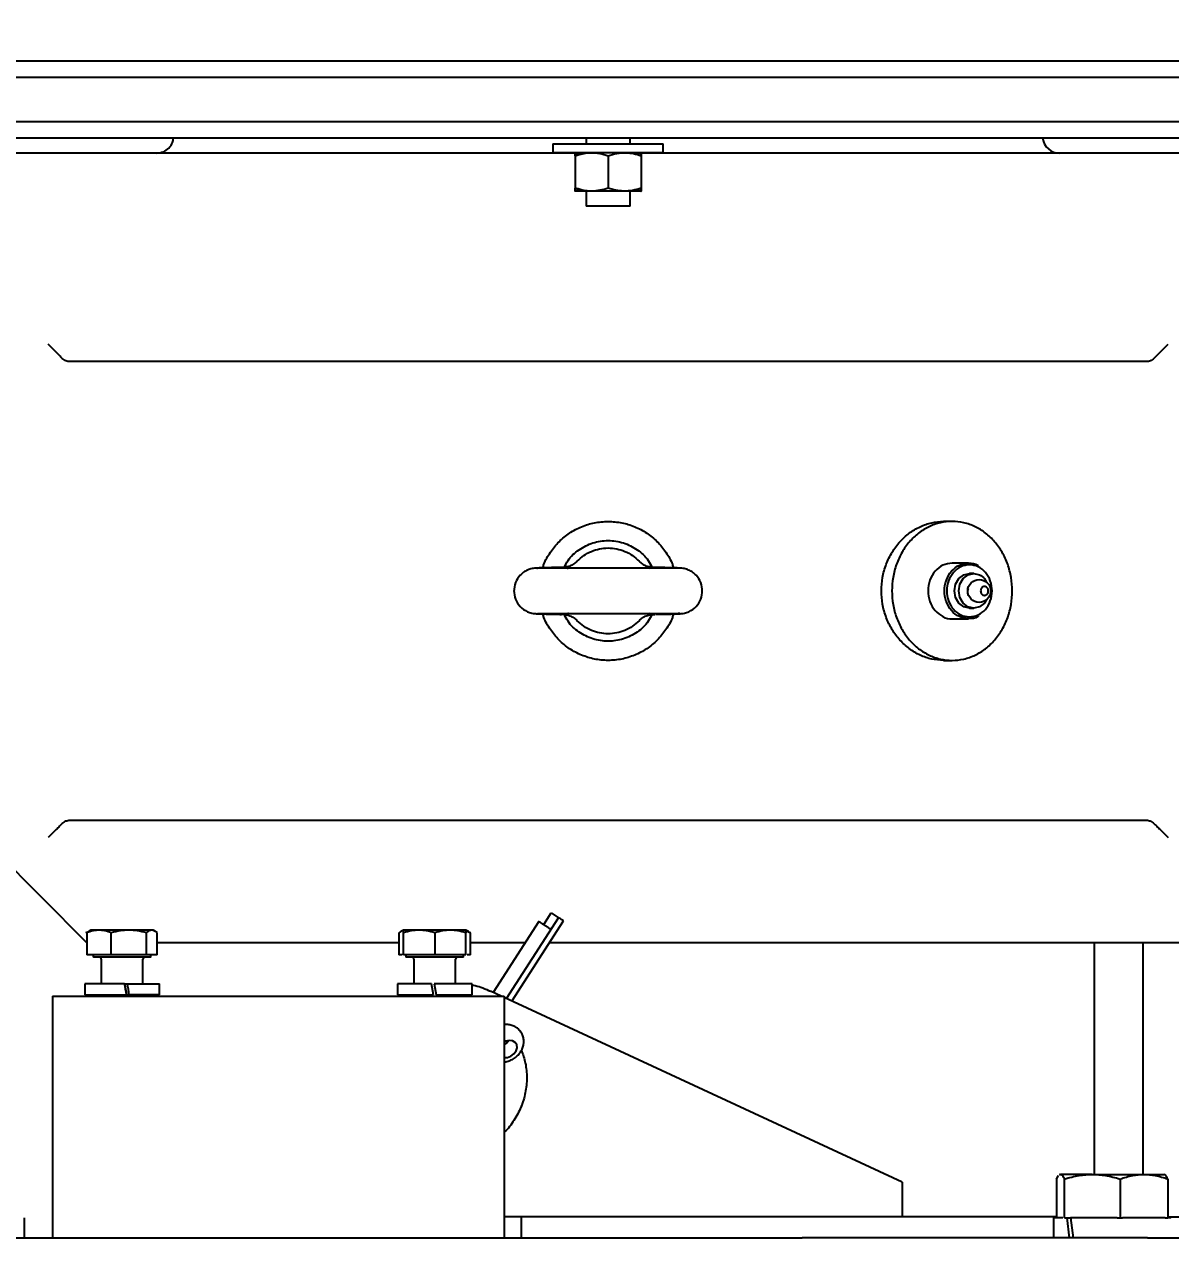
# Model space of a CAD drawing. Header units: millimetres. Extents: x 1293 to 41893, y 1011 to 26911.
# Drawn here: x 11361.6 to 11581.6, y 15104.4 to 15337.2 of the extents above; entities that cross this region are included whole.
import ezdxf

# ---------------------------------------------------------------- set-up
doc = ezdxf.new("R2010")
doc.units = ezdxf.units.MM
doc.header["$LTSCALE"] = 50
doc.layers.add('CAPA_1', color=7, linetype='Continuous')
doc.layers.add('MAQUINAS', color=11, linetype='Continuous')
doc.styles.add('SLDTEXTSTYLE0', font='TXT', dxfattribs={"width": 0.75})
doc.dimstyles.new('SLDDIMSTYLE0', dxfattribs={"dimtxt": 100, "dimasz": 100, "dimexe": 0, "dimexo": 0.0625, "dimgap": 25, "dimtad": 2, "dimdec": 0, "dimlfac": 1.5, "dimrnd": 1e-09, "dimzin": 12, "dimdsep": 46, "dimtxsty": 'SLDTEXTSTYLE0', "dimsah": 1, "dimcen": 0.09, "dimadec": 0, "dimazin": 3, "dimtfac": 1, "dimtdec": 0, "dimtofl": 0, "dimtmove": 0, "dimatfit": 3, "dimfxl": 1, "dimfrac": 2, "dimtolj": 1, "dimtzin": 12, "dimarcsym": 0})

# ---------------------------------------------------------------- blocks, each defined once
blk = doc.blocks.new('_D_18')
at = {"layer": 'CAPA_1', "transparency": 16777216}
for p, q in [((6530.12, 15837.67), (6530.12, 16976.53)), ((16745.16, 15322.37), (16745.16, 16976.53)), ((6530.12, 16926.53), (16745.16, 16926.53))]:
    blk.add_line(p, q, dxfattribs=at)
for points in [[(6530.12, 16926.53), (6630.12, 16911.14), (6630.12, 16941.91)], [(16745.16, 16926.53), (16645.16, 16941.91), (16645.16, 16911.14)]]:
    blk.add_solid(points, dxfattribs=at)
at = {"layer": 'CAPA_1', "transparency": 16777216, "insert": (11452.92, 17055.44), "char_height": 100, "attachment_point": 1, "style": 'SLDTEXTSTYLE0'}
blk.add_mtext('15323', dxfattribs=at)

msp = doc.modelspace()

# ---------------------------------------------------------------- linework, layer by layer
at = {"color": 7, "linetype": 'Continuous', "lineweight": 25}
for p, q in [((13710.8471537, 15330.1569693), (11156.8304871, 15330.1569693)), ((13707.6721537, 15326.9819693), (11160.0054871, 15326.9819693)), ((11640.3388204, 15318.5153026), (11307.0054871, 15318.5153026)), ((11626.3721537, 15315.3403026), (11320.9721537, 15315.3403026)), ((11463.0888204, 15314.2819693), (11463.0888204, 15312.588636)), ((11463.0888204, 15314.2819693), (11484.2554871, 15314.2819693)), ((11469.4388204, 15315.3403026), (11469.4388204, 15314.2819693)), ((11477.9054871, 15314.2819693), (11477.9054871, 15315.3403026)), ((11484.2554871, 15312.588636), (11484.2554871, 15314.2819693)), ((11463.0888204, 15312.588636), (11484.2554871, 15312.588636)), ((11467.3694751, 15312.588636), (11467.3221537, 15312.561315)), ((11467.3221537, 15311.9940938), (11467.3221537, 15305.7748448)), ((11473.6727126, 15311.9940938), (11473.6727126, 15305.7748448)), ((11480.0221537, 15312.561315), (11479.9748324, 15312.588636)), ((11480.0221537, 15311.99428), (11480.0221537, 15305.7746586)), ((11467.3221537, 15305.2076236), (11467.3694751, 15305.1803026)), ((11479.9613169, 15305.1803026), (11467.3829905, 15305.1803026)), ((11469.4388204, 15305.1803026), (11469.4388204, 15302.3153026)), ((11477.9054871, 15302.3153026), (11477.9054871, 15305.1803026)), ((11479.9748324, 15305.1803026), (11480.0221537, 15305.2076236)), ((11477.9054871, 15302.3153026), (11469.4388204, 15302.3153026))]:
    msp.add_line(p, q, dxfattribs=at)
for points, knots in [([(11467.3221537, 15311.9940938), (11468.0887504, 15312.2115463), (11469.377702, 15312.5771699), (11471.2624581, 15312.5754363), (11472.6112358, 15312.3283499), (11473.407403, 15312.077639), (11473.6727126, 15311.9940938)], [0, 0, 0, 0, 0.3661794341, 0.6156922034, 0.8719357593, 1, 1, 1, 1]), ([(11467.3221537, 15311.99428), (11467.3221537, 15312.1580726), (11467.3221537, 15312.4892097), (11467.3221537, 15312.6102931), (11467.3221537, 15312.4324166), (11467.3221537, 15312.1410911), (11467.3221537, 15311.9940938)], [0, 0, 0, 0, 0.2646061211, 0.5349506065, 0.7653448938, 1, 1, 1, 1]), ([(11469.4388204, 15312.4632353), (11469.223274, 15312.4435004), (11468.5047821, 15312.3777172), (11467.809119, 15312.1521661), (11467.3221537, 15311.99428)], [0, 0, 0, 0, 0.29999840067, 1, 1, 1, 1]), ([(11473.6727126, 15311.9940938), (11474.2238237, 15312.1579183), (11475.3379963, 15312.4891197), (11476.9887431, 15312.6103022), (11478.5666969, 15312.432517), (11479.534047, 15312.1412486), (11480.0221537, 15311.99428)], [0, 0, 0, 0, 0.2646176718, 0.5349733347, 0.7653562273, 1, 1, 1, 1]), ([(11480.0221537, 15311.9940938), (11479.7570432, 15312.0794445), (11479.0345995, 15312.312031), (11478.2898722, 15312.4211967), (11477.8184327, 15312.4903026)], [0, 0, 0, 0, 0.3669635385, 1, 1, 1, 1]), ([(11480.0221537, 15311.99428), (11480.0221537, 15312.1580726), (11480.0221537, 15312.4892097), (11480.0221537, 15312.6102931), (11480.0221537, 15312.4324166), (11480.0221537, 15312.1410911), (11480.0221537, 15311.9940938)], [0, 0, 0, 0, 0.2646061211, 0.5349506065, 0.7653448938, 1, 1, 1, 1]), ([(11473.6727126, 15305.7748448), (11473.4073987, 15305.6912974), (11472.6245116, 15305.4447658), (11471.2765045, 15305.1949882), (11469.3911208, 15305.1880056), (11468.0887485, 15305.5574089), (11467.3221537, 15305.7748448)], [0, 0, 0, 0, 0.1280647744, 0.377893031, 0.6338190398, 1, 1, 1, 1]), ([(11467.3221537, 15305.7748448), (11467.3221537, 15305.6110203), (11467.3221537, 15305.2798189), (11467.3221537, 15305.1586363), (11467.3221537, 15305.3364215), (11467.3221537, 15305.62769), (11467.3221537, 15305.7746586)], [0, 0, 0, 0, 0.2646176718, 0.5349733347, 0.7653562273, 1, 1, 1, 1]), ([(11467.3221537, 15305.7746586), (11467.8715271, 15305.5913657), (11468.5674579, 15305.3591754), (11469.2872401, 15305.3176441), (11469.4388204, 15305.3088979)], [0, 0, 0, 0, 0.7894080942, 1, 1, 1, 1]), ([(11480.0221537, 15305.7746586), (11479.471061, 15305.610866), (11478.3569242, 15305.2797289), (11476.7061959, 15305.1586454), (11475.1282254, 15305.3365219), (11474.1608379, 15305.6278475), (11473.6727126, 15305.7748448)], [0, 0, 0, 0, 0.2646061211, 0.5349506065, 0.7653448938, 1, 1, 1, 1]), ([(11477.9054871, 15305.2975687), (11478.3476983, 15305.3614529), (11479.0632647, 15305.4648276), (11479.7571001, 15305.6891507), (11480.0221537, 15305.7748448)], [0, 0, 0, 0, 0.6179876588, 1, 1, 1, 1]), ([(11480.0221537, 15305.7748448), (11480.0221537, 15305.6110203), (11480.0221537, 15305.2798189), (11480.0221537, 15305.1586363), (11480.0221537, 15305.3364215), (11480.0221537, 15305.62769), (11480.0221537, 15305.7746586)], [0, 0, 0, 0, 0.2646176718, 0.5349733347, 0.7653562273, 1, 1, 1, 1])]:
    msp.add_open_spline(points, degree=3, knots=knots, dxfattribs=at)
at = {"layer": 'MAQUINAS', "linetype": 'Continuous', "lineweight": 25}
for p, q in [((11372.842264, 15312.4903026), (11357.0054871, 15312.4903026)), ((11590.3388204, 15312.4903026), (11574.5020435, 15312.4903026)), ((11539.6721537, 15241.823636), (11538.0054871, 15241.823636)), ((11459.9793393, 15232.8536707), (11460.1367634, 15232.8369839)), ((11464.7257667, 15232.9874745), (11464.7091142, 15232.9849688)), ((11481.5797848, 15232.8319012), (11482.6455047, 15232.9807378)), ((11482.6183823, 15232.9875662), (11482.6350421, 15232.98501)), ((11482.885262, 15232.9889804), (11482.8716596, 15232.9892665)), ((11542.8444447, 15233.823632), (11539.677778, 15233.823632)), ((11543.8356689, 15231.8236335), (11543.0090022, 15231.8236335)), ((11542.6797977, 15228.448398), (11542.6977535, 15228.6384149)), ((11542.7373503, 15228.8682929), (11542.6974941, 15228.6383887)), ((11464.4533017, 15223.9917273), (11464.707094, 15223.986652)), ((11464.7072278, 15223.9958985), (11464.7257747, 15223.9930712)), ((11482.6598377, 15223.9993747), (11481.5714001, 15224.1488956)), ((11482.6394297, 15223.9962744), (11482.618618, 15223.9931608)), ((11487.4057197, 15224.1272883), (11487.1223417, 15224.1543742)), ((11543.0054871, 15225.1569693), (11543.8321537, 15225.1569693)), ((11539.6721537, 15223.1569693), (11542.8388204, 15223.1569693)), ((11538.0054871, 15215.1569693), (11539.6721537, 15215.1569693)), ((11350.2511668, 15184.3758731), (11373.5845001, 15161.0425398)), ((11460.3607836, 15165.0557926), (11451.6047091, 15151.4433118)), ((11454.1801715, 15150.2484232), (11464.1687827, 15165.7770461)), ((11455.2065872, 15149.7722165), (11465.1114703, 15165.1706729)), ((11461.3034712, 15164.4494194), (11462.7460969, 15166.6921727)), ((11462.7460969, 15166.6921727), (11464.1687827, 15165.7770461)), ((11373.8302057, 15163.0167852), (11373.4720044, 15162.8667081)), ((11373.4720044, 15162.8667081), (11373.6302691, 15162.943973)), ((11373.6301102, 15162.8667081), (11374.1032758, 15163.2215952)), ((11373.6301102, 15162.8667081), (11373.6301102, 15158.6292731)), ((11374.3934934, 15163.4026064), (11374.09745, 15163.2316857)), ((11375.7381005, 15163.4026064), (11375.3344209, 15163.4026064)), ((11378.3127575, 15158.6292731), (11378.3127575, 15162.8667081)), ((11385.0761407, 15158.6292731), (11385.0761407, 15162.8667081)), ((11385.8831753, 15163.4026064), (11385.7166544, 15163.4026064)), ((11386.6895368, 15163.2316857), (11386.3934934, 15163.4026064)), ((11387.1567177, 15162.943973), (11386.6278976, 15163.2021432)), ((11387.1568766, 15158.6292731), (11387.1568766, 15162.8667081)), ((11433.5242046, 15162.8667081), (11433.5242046, 15158.6292731)), ((11434.3934934, 15163.4026064), (11433.8851213, 15163.1090977)), ((11434.3934934, 15158.6292731), (11434.3934934, 15162.8667081)), ((11440.3934934, 15162.8667081), (11440.3934934, 15158.6292731)), ((11447.2627822, 15162.8667081), (11446.3526183, 15163.2036616)), ((11446.9018655, 15163.1090977), (11446.3934934, 15163.4026064)), ((11446.3934934, 15158.6292731), (11446.3934934, 15162.8667081)), ((11446.8888704, 15163.0865894), (11447.2627822, 15162.8667081)), ((11447.2627822, 15158.6292731), (11447.2627822, 15162.8667081)), ((11387.3149824, 15161.0425398), (11433.5242046, 15161.0425398)), ((11447.2627822, 15161.0425398), (11457.779304, 15161.0425398)), ((11462.4560953, 15161.0425398), (11712.3934934, 15161.0425398)), ((11566.9178334, 15161.0425398), (11566.9178334, 15116.5358731)), ((11576.3459239, 15116.5358731), (11576.3459239, 15161.0425398)), ((11387.1568766, 15158.6292731), (11373.6301102, 15158.6292731)), ((11374.8601601, 15158.6292731), (11374.8601601, 15158.2292064)), ((11385.9268267, 15158.2292064), (11385.9268267, 15158.6292731)), ((11434.1601601, 15158.6292731), (11433.5242046, 15158.6292731)), ((11446.3934934, 15158.6292731), (11434.3934934, 15158.6292731)), ((11434.8601601, 15158.6292731), (11434.8601601, 15158.2292064)), ((11445.9268267, 15158.2292064), (11434.8601601, 15158.2292064)), ((11445.9268267, 15158.2292064), (11445.9268267, 15158.6292731)), ((11447.2627822, 15158.6292731), (11446.6268267, 15158.6292731)), ((11376.3934934, 15157.8292064), (11376.3934934, 15153.1092064)), ((11384.3934934, 15153.1092064), (11384.3934934, 15157.8292064)), ((11436.3934934, 15157.8292064), (11436.3934934, 15153.1092064)), ((11444.3934934, 15153.1092064), (11444.3934934, 15157.8292064)), ((11373.2368267, 15153.1092064), (11373.2368267, 15150.9892064)), ((11380.8929406, 15153.1092064), (11373.2368267, 15153.1092064)), ((11380.9438243, 15153.1092064), (11387.5501601, 15153.1092064)), ((11387.5501601, 15150.9892064), (11387.5501601, 15153.1092064)), ((11433.2368267, 15153.1092064), (11433.2368267, 15150.9892064)), ((11439.7546802, 15153.1092064), (11433.2368267, 15153.1092064)), ((11440.1284934, 15150.9892064), (11439.7546802, 15153.1092064)), ((11440.2846802, 15153.1092064), (11440.6584934, 15150.9892064)), ((11447.5501601, 15153.1092064), (11440.2846802, 15153.1092064)), ((11447.5501601, 15150.9892064), (11447.5501601, 15153.1092064)), ((11453.1510761, 15150.7258731), (11451.1092887, 15151.6731626)), ((11367.0601733, 15150.7258731), (11367.0601733, 15104.3758731)), ((11367.0601733, 15150.7258731), (11453.72684, 15150.7258731)), ((11373.2368267, 15150.9892064), (11381.2657766, 15150.9892064)), ((11376.3934934, 15150.9892064), (11376.3934934, 15150.7258731)), ((11387.5501601, 15150.9892064), (11381.3117924, 15150.9892064)), ((11384.3934934, 15150.7258731), (11384.3934934, 15150.9892064)), ((11433.2368267, 15150.9892064), (11440.1284934, 15150.9892064)), ((11434.0221064, 15150.7258731), (11434.4869021, 15150.9892064)), ((11436.3934934, 15150.9892064), (11436.3934934, 15150.7258731)), ((11440.6584934, 15150.9892064), (11447.5501601, 15150.9892064)), ((11444.3934934, 15150.7258731), (11444.3934934, 15150.9892064)), ((11453.72684, 15150.7258731), (11453.72684, 15104.3758731)), ((11530.0629214, 15115.0425398), (11453.72684, 15150.4587468)), ((11559.7187207, 15115.6427091), (11560.1207934, 15116.3248256)), ((11560.3935066, 15116.5358731), (11560.2826471, 15116.4718683)), ((11560.3051803, 15116.4328395), (11560.4810654, 15116.5358731)), ((11580.5043662, 15116.4718683), (11580.3935066, 15116.5358731)), ((11530.0629214, 15115.0425398), (11530.0629214, 15108.3758731)), ((11559.7187207, 15115.6427091), (11559.7187207, 15108.2025398)), ((11561.24341, 15108.2025398), (11561.24341, 15115.6427091)), ((11571.918196, 15115.6427091), (11571.918196, 15108.2025398)), ((11581.0682926, 15115.6427091), (11581.0682926, 15108.2025398)), ((11361.6501733, 15104.3758731), (11361.6501733, 15108.2025398)), ((11559.7187207, 15108.3758731), (11453.72684, 15108.3758731)), ((11457.0601601, 15104.3758731), (11457.0601601, 15108.3758731)), ((11559.13684, 15108.2025398), (11559.13684, 15104.3758731)), ((11561.24341, 15108.2025398), (11562.6693393, 15108.2025398)), ((11562.195166, 15104.3758731), (11561.7465943, 15108.2025398)), ((11562.3909977, 15108.2025398), (11562.879735, 15104.3758731)), ((11571.3588172, 15108.2025398), (11572.3976782, 15108.2025398)), ((11580.5888104, 15108.2025398), (11581.0682926, 15108.2025398)), ((11581.0682926, 15108.3758731), (11706.3853874, 15108.3758731)), ((11310.3935066, 15104.3758731), (11510.8968592, 15104.3758731)), ((11577.1914783, 15104.3758731), (11913.4165986, 15104.3758731))]:
    msp.add_line(p, q, dxfattribs=at)
at = {"layer": 'MAQUINAS', "linetype": 'Continuous', "lineweight": 25, "flags": 128}
for points in [[(11543.0053545, 15225.1577438), (11543.0019719, 15225.1569718), (11541.8975284, 15225.4122598), (11540.9617615, 15226.1361519), (11540.3371334, 15227.2184421), (11540.1187379, 15228.4943616), (11540.3398238, 15229.7696631), (11540.9667327, 15230.8501936), (11541.9040236, 15231.5714521), (11543.0090022, 15231.8236335)], [(11546.3001216, 15226.8701973), (11545.8709081, 15226.1304116), (11544.9336172, 15225.4091532), (11543.8286385, 15225.1569718), (11542.724195, 15225.4122598), (11541.7884282, 15226.1361519), (11541.1638, 15227.2184421), (11540.9454045, 15228.4943616), (11541.1664904, 15229.7696631), (11541.7933994, 15230.8501936), (11542.7306902, 15231.5714521), (11543.8356689, 15231.8236335)], [(11453.683129, 15138.9479087), (11454.3476651, 15138.9815704), (11455.0131911, 15139.2313898), (11455.589978, 15139.6636852), (11456.0002611, 15140.2201729), (11456.1887245, 15140.825825), (11456.1299588, 15141.398985), (11455.831887, 15141.8623773), (11455.3346962, 15142.1535254), (11454.7054199, 15142.2331756), (11454.0288994, 15142.0905892), (11453.7166142, 15141.9490223)], [(11453.7278541, 15141.421624), (11454.2145116, 15141.8020304), (11454.5460342, 15142.2192545)]]:
    msp.add_lwpolyline(points, dxfattribs=at)
at = {"layer": 'MAQUINAS', "linetype": 'Continuous', "lineweight": 25}
msp.add_circle((11544.8721537, 15228.4903026), 2.2, dxfattribs=at)
for centre, radius, start, end in [((11560.3388204, 15315.823636), 3.3333333, 188.337279189, 270), ((11375.9934934, 15157.8292064), 0.4, 0, 90), ((11384.7934934, 15157.8292064), 0.4, 90, 180), ((11444.7934934, 15157.8292064), 0.4, 90, 180)]:
    msp.add_arc(centre, radius, start, end, dxfattribs=at)
for centre, major_axis, start_param, end_param in [((11380.3934934, 15149.4863168), (-7.0714238, 40.58702), 4.7446983585, 4.7970417157), ((11380.3934934, 15152.4920961), (-4.1005695, 23.5355565), 4.6437625832, 4.7338845332), ((11380.3934934, 15152.4920961), (-7.0714238, 40.58702), 4.6706246013, 4.7228665184)]:
    msp.add_ellipse(centre, major_axis=major_axis, ratio=0.0271340807, start_param=start_param, end_param=end_param, dxfattribs=at)
for points, knots in [([(11387.0054871, 15312.4903026), (11387.4428625, 15312.5402111), (11388.3176134, 15312.6400282), (11389.4106503, 15313.4138097), (11390.113273, 15314.3666687), (11390.2068333, 15315.0706021), (11390.2426794, 15315.3403026)], [0, 0, 0, 0, 0.2761594268, 0.5523188535, 0.8284782803, 1, 1, 1, 1]), ([(11469.4388204, 15312.4903026), (11467.8680211, 15312.4903026), (11463.3143341, 15312.4903026), (11455.8231263, 15312.4903026), (11447.0285575, 15312.4903026), (11438.3920432, 15312.4903026), (11429.9627528, 15312.4903026), (11421.7907878, 15312.4903026), (11413.9238574, 15312.4903026), (11406.4092376, 15312.4903026), (11399.2875633, 15312.4903026), (11392.6140685, 15312.4903026), (11386.3782742, 15312.4903026), (11382.6611037, 15312.4903026), (11380.8025184, 15312.4903026)], [0, 0, 0, 0, 0.0456859251, 0.1324417501, 0.2191975751, 0.3059534001, 0.3927092251, 0.47946505, 0.566220875, 0.6529767, 0.739732525, 0.82648835, 0.913244175, 1, 1, 1, 1]), ([(11566.541789, 15312.4903026), (11564.6832038, 15312.4903026), (11560.9660332, 15312.4903026), (11554.730239, 15312.4903026), (11548.0567442, 15312.4903026), (11540.9350699, 15312.4903026), (11533.42045, 15312.4903026), (11525.5535197, 15312.4903026), (11517.3815542, 15312.4903026), (11508.9522658, 15312.4903026), (11500.3157441, 15312.4903026), (11491.521203, 15312.4903026), (11484.0010443, 15312.4903026), (11479.4182829, 15312.4903026), (11477.8184327, 15312.4903026)], [0, 0, 0, 0, 0.0866826162, 0.1733652323, 0.2600478485, 0.3467304646, 0.4334130808, 0.5200956969, 0.6067783131, 0.6934609292, 0.7801435454, 0.8668261616, 0.9535087777, 1, 1, 1, 1]), ([(11368.9322731, 15273.1101676), (11368.7604167, 15273.282024), (11368.4034341, 15273.6390065), (11367.499263, 15274.5431776), (11366.7374318, 15275.3050088), (11366.2188047, 15275.823636)], [0, 0, 0, 0, 0.2286055103, 0.4748625619, 1, 1, 1, 1]), ([(11578.4120344, 15273.1101676), (11578.5838908, 15273.282024), (11578.9408733, 15273.6390065), (11579.8450444, 15274.5431776), (11580.6068757, 15275.3050088), (11581.1255028, 15275.823636)], [0, 0, 0, 0, 0.2286055103, 0.4748625619, 1, 1, 1, 1]), ([(11370.340971, 15272.4903026), (11370.0942811, 15272.5147875), (11369.5963727, 15272.5642068), (11369.1549778, 15272.9270805), (11368.9322731, 15273.1101676)], [0, 0, 0, 0, 0.4954523769, 1, 1, 1, 1]), ([(11578.4120344, 15273.1101676), (11578.1893296, 15272.9270805), (11577.7479347, 15272.5642068), (11577.2500264, 15272.5147875), (11577.0033365, 15272.4903026)], [0, 0, 0, 0, 0.50454762309, 1, 1, 1, 1]), ([(11461.1470417, 15232.9112897), (11461.2118115, 15233.1399575), (11461.5143135, 15234.2079328), (11462.5379453, 15235.9381744), (11464.1769867, 15237.9807619), (11466.2184876, 15239.6491363), (11468.5363665, 15240.8820777), (11471.0542941, 15241.6747311), (11472.7995339, 15241.774001), (11473.6721537, 15241.823636)], [0, 0, 0, 0, 0.0434357029, 0.2028630858, 0.3622904686, 0.5217178515, 0.6811452343, 0.8405726172, 1, 1, 1, 1]), ([(11473.6721537, 15241.823636), (11474.5447756, 15241.7740017), (11476.2900192, 15241.6747333), (11478.8079176, 15240.8820692), (11481.1259072, 15239.6491683), (11483.1669946, 15237.9806424), (11484.8075795, 15235.9386202), (11485.8411129, 15234.1825428), (11486.1494652, 15233.0872478), (11486.2213967, 15232.8317407)], [0, 0, 0, 0, 0.1586231006, 0.3172462012, 0.4758693018, 0.6344924024, 0.793115503, 0.9517386036, 1, 1, 1, 1]), ([(11526.1121262, 15228.4903026), (11526.1565332, 15229.3507574), (11526.2466542, 15231.0969898), (11526.9743874, 15233.6286216), (11528.1076103, 15235.9578704), (11529.6169143, 15237.9768762), (11531.4330934, 15239.6414598), (11533.5078669, 15240.8833175), (11535.7403681, 15241.6771884), (11537.2577822, 15241.7752943), (11538.0054871, 15241.823636)], [0, 0, 0, 0, 0.123175892, 0.2499767906, 0.3767978939, 0.499999826, 0.623201663, 0.7500227741, 0.8768238887, 1, 1, 1, 1]), ([(11465.2678862, 15233.0175547), (11465.483491, 15233.4639808), (11466.1303189, 15234.8032864), (11468.0341172, 15236.4902562), (11470.6940848, 15237.8473546), (11473.6720906, 15238.3019452), (11476.650328, 15237.8474571), (11479.3096147, 15236.4899353), (11481.2062146, 15234.8125913), (11481.8486365, 15233.4847545), (11482.0592579, 15233.0494164)], [0, 0, 0, 0, 0.0715515173, 0.2146589065, 0.3577662957, 0.5008736849, 0.6439810741, 0.7870884633, 0.9301958525, 1, 1, 1, 1]), ([(11459.9808005, 15232.8601995), (11459.6784738, 15232.8410225), (11459.0760786, 15232.8028117), (11458.2191791, 15232.5169875), (11457.4451049, 15232.0890633), (11456.5810592, 15231.3383416), (11455.7681837, 15230.1126051), (11455.660411, 15228.9769642), (11455.6062881, 15228.4066516)], [0, 0, 0, 0, 0.1305139111, 0.2600528925, 0.3869447621, 0.5109129497, 0.7543832168, 1, 1, 1, 1]), ([(11464.4633688, 15232.9890714), (11464.2415355, 15232.9844413), (11463.6485541, 15232.9720647), (11462.7280286, 15232.9515452), (11461.8013482, 15232.9292921), (11461.0110445, 15232.9080383), (11460.3918603, 15232.8884925), (11459.92629, 15232.8694753), (11459.8540257, 15232.8591927), (11459.8163082, 15232.8538259)], [0, 0, 0, 0, 0.0771759771, 0.2062986695, 0.362155041, 0.4976641319, 0.6493800424, 0.8169977957, 1, 1, 1, 1]), ([(11473.6721537, 15232.8566914), (11472.6465019, 15232.8532452), (11470.6547892, 15232.846553), (11467.8876121, 15232.837469), (11465.496258, 15232.8308191), (11463.5129657, 15232.8272974), (11461.9640772, 15232.827447), (11460.8876403, 15232.8317441), (11460.2380429, 15232.8395427), (11460.1755536, 15232.8484376), (11460.1462749, 15232.8526052)], [0, 0, 0, 0, 0.1448511856, 0.2812864559, 0.4114590042, 0.5368538866, 0.6590144029, 0.7791462859, 0.8965214003, 1, 1, 1, 1]), ([(11464.7089807, 15232.9942194), (11464.7012835, 15232.9940635), (11464.6140035, 15232.9922965), (11464.5352118, 15232.9906095), (11464.4633688, 15232.9890714)], [0, 0, 0, 0, 0.0881906641, 1, 1, 1, 1]), ([(11467.7417022, 15234.2014778), (11467.5324523, 15234.009799), (11467.114921, 15233.6273285), (11466.352054, 15233.2395658), (11465.6111953, 15233.0313389), (11465.0720317, 15232.9796201), (11464.7983173, 15232.9784697), (11464.7178741, 15232.9801735), (11464.6929441, 15232.9809477), (11464.6843074, 15232.9812159)], [0, 0, 0, 0, 0.250513626, 0.4998677321, 0.7497928792, 0.9286953566, 0.9778956167, 0.9923421342, 1, 1, 1, 1]), ([(11464.6843074, 15232.9812159), (11465.0562078, 15232.9634849), (11465.5068909, 15232.9419978), (11465.9465548, 15232.8488834), (11466.0234112, 15232.8326063)], [0, 0, 0, 0, 0.8251928038, 1, 1, 1, 1]), ([(11465.3359848, 15232.9382363), (11465.3440061, 15232.9676208), (11465.3612145, 15233.0306608), (11465.123664, 15232.9959308), (11464.8580714, 15232.9902471), (11464.7256894, 15232.987414)], [0, 0, 0, 0, 0.3045459259, 0.6533577995, 1, 1, 1, 1]), ([(11487.1980326, 15232.8526052), (11487.1687539, 15232.8484376), (11487.1062646, 15232.8395427), (11486.4566672, 15232.8317441), (11485.3802303, 15232.827447), (11483.8313417, 15232.8272974), (11481.8480495, 15232.8308191), (11479.4566954, 15232.837469), (11476.6895183, 15232.846553), (11474.6978055, 15232.8532452), (11473.6721537, 15232.8566914)], [0, 0, 0, 0, 0.1034785997, 0.2208537141, 0.3409855971, 0.4631461134, 0.5885409958, 0.7187135441, 0.8551488144, 1, 1, 1, 1]), ([(11482.6455047, 15232.9807378), (11482.3635904, 15232.9885351), (11481.7998702, 15233.0041266), (11480.9845119, 15233.2447755), (11480.2257947, 15233.6296523), (11479.8103288, 15234.0108756), (11479.6026079, 15234.2014761)], [0, 0, 0, 0, 0.25011495309, 0.50013367198, 0.75008139367, 1, 1, 1, 1]), ([(11482.6185666, 15232.9874601), (11482.4942914, 15232.9927638), (11482.2376043, 15233.0037185), (11482.0117463, 15233.0287654), (11481.9173013, 15233.0335896), (11481.9258572, 15232.999915), (11481.9267724, 15232.996313)], [0, 0, 0, 0, 0.2961162116, 0.6116203261, 0.9584573195, 1, 1, 1, 1]), ([(11482.8716596, 15232.9892665), (11482.8028016, 15232.9907406), (11482.7269476, 15232.9923645), (11482.642923, 15232.9940656), (11482.6351734, 15232.9942225)], [0, 0, 0, 0, 0.9077706345, 1, 1, 1, 1]), ([(11487.5279993, 15232.8538259), (11487.4902817, 15232.8591927), (11487.4180173, 15232.8694753), (11486.9524477, 15232.8884925), (11486.3332613, 15232.9080383), (11485.5429651, 15232.929292), (11484.616255, 15232.9515455), (11483.6971062, 15232.9720353), (11483.1056206, 15232.984381), (11482.885262, 15232.9889804)], [0, 0, 0, 0, 0.1830953439, 0.3507984067, 0.5025915335, 0.6381695921, 0.7941052872, 0.923293697, 1, 1, 1, 1]), ([(11491.7380193, 15228.4066516), (11491.6838965, 15228.9769642), (11491.5761238, 15230.1126051), (11490.7632483, 15231.3383416), (11489.8992026, 15232.0890633), (11489.1251284, 15232.5169875), (11488.2682289, 15232.8028117), (11487.6658337, 15232.8410225), (11487.3635069, 15232.8601995)], [0, 0, 0, 0, 0.24561678319, 0.48908705035, 0.61305523793, 0.73994710748, 0.86948608888, 1, 1, 1, 1]), ([(11539.677778, 15233.823632), (11539.0731747, 15233.7443251), (11537.8639681, 15233.5857113), (11536.3252227, 15232.3543736), (11535.2960222, 15230.5935636), (11534.9332433, 15228.4950487), (11535.2911345, 15226.4070236), (11536.3189455, 15224.6088121), (11537.8462406, 15223.4996968), (11539.0790383, 15223.0225063), (11539.6701376, 15223.1577955), (11539.6719416, 15223.1582084)], [0, 0, 0, 0, 0.1249521862, 0.2499043724, 0.3748565586, 0.4998087448, 0.624760931, 0.7497131172, 0.8746653034, 0.9996174896, 1, 1, 1, 1]), ([(11542.8444447, 15233.823632), (11543.4755852, 15233.8044484), (11544.1498439, 15233.7839542), (11544.6799423, 15233.3629655), (11544.7138415, 15233.3360437)], [0, 0, 0, 0, 0.9360510927, 1, 1, 1, 1]), ([(11543.8356689, 15231.8236335), (11544.2101969, 15231.7707028), (11544.9592529, 15231.6648414), (11545.8284418, 15231.0291387), (11546.1299793, 15230.4318048), (11546.2412689, 15230.2113445)], [0, 0, 0, 0, 0.386851468, 0.773702936, 1, 1, 1, 1]), ([(11455.6062581, 15228.5725234), (11455.6604914, 15228.0056955), (11455.7684721, 15226.8771162), (11456.728042, 15225.4053854), (11457.9207373, 15224.5655562), (11459.0401866, 15224.1866954), (11459.6382232, 15224.1428092), (11459.9384698, 15224.120776)], [0, 0, 0, 0, 0.2459999333, 0.4897966636, 0.7396059181, 0.8692681494, 1, 1, 1, 1]), ([(11487.4058377, 15224.120776), (11487.7060842, 15224.1428092), (11488.3041208, 15224.1866954), (11489.4235701, 15224.5655562), (11490.6162654, 15225.4053854), (11491.5758353, 15226.8771162), (11491.6838161, 15228.0056955), (11491.7380493, 15228.5725234)], [0, 0, 0, 0, 0.1307318506, 0.2603940819, 0.5102033364, 0.7540000667, 1, 1, 1, 1]), ([(11538.0054871, 15215.1569693), (11537.2577822, 15215.2053109), (11535.7403681, 15215.3034168), (11533.5078669, 15216.0972878), (11531.4330934, 15217.3391454), (11529.6169143, 15219.0037291), (11528.1076103, 15221.0227349), (11526.9743874, 15223.3519837), (11526.2466542, 15225.8836154), (11526.1565332, 15227.6298478), (11526.1121262, 15228.4903026)], [0, 0, 0, 0, 0.1231761113, 0.2499772259, 0.376798337, 0.500000174, 0.6232021061, 0.7500232094, 0.876824108, 1, 1, 1, 1]), ([(11459.7766431, 15224.1284392), (11459.8576361, 15224.1201739), (11460.0166924, 15224.1039423), (11461.0271451, 15224.0711604), (11462.5125412, 15224.0338256), (11463.7034574, 15224.0067127), (11464.4399717, 15223.9919937), (11464.4533017, 15223.9917273)], [0, 0, 0, 0, 0.26490550246, 0.52022876678, 0.7634411715, 0.99571859653, 1, 1, 1, 1]), ([(11460.0957327, 15224.1258986), (11460.1450266, 15224.1312076), (11460.2446553, 15224.1419377), (11461.053814, 15224.1501952), (11462.2921338, 15224.1538866), (11463.967382, 15224.1530627), (11465.9993727, 15224.1487539), (11468.3347997, 15224.1418401), (11470.9242001, 15224.1331616), (11472.7468099, 15224.1270283), (11473.6721537, 15224.1239145)], [0, 0, 0, 0, 0.1238024389, 0.2502187451, 0.3749046897, 0.4977378887, 0.6202886693, 0.7439905654, 0.8700233291, 1, 1, 1, 1]), ([(11486.1976878, 15224.070707), (11486.1327923, 15223.8415687), (11485.830188, 15222.7731099), (11484.806384, 15221.0425461), (11483.1673149, 15218.9994011), (11481.1258214, 15217.3331226), (11478.8079405, 15216.0923552), (11476.2900135, 15215.3289098), (11473.6721537, 15215.070999), (11471.0542941, 15215.3289098), (11468.5363665, 15216.092355), (11466.2184877, 15217.3331232), (11464.1769866, 15218.999399), (11462.5379457, 15221.0425542), (11461.5143169, 15222.7726578), (11461.2118167, 15223.8406304), (11461.1470491, 15224.0692912)], [0, 0, 0, 0, 0.0217612472, 0.101471466, 0.1811816848, 0.2608919036, 0.3406021224, 0.4203123412, 0.50002256, 0.5797327789, 0.6594429977, 0.7391532165, 0.8188634353, 0.8985736541, 0.9782838729, 1, 1, 1, 1]), ([(11466.0391514, 15224.1483482), (11465.9927475, 15224.1379775), (11465.5519555, 15224.0394659), (11465.0984201, 15224.0184473), (11464.6926303, 15223.9996414)], [0, 0, 0, 0, 0.1052740261, 1, 1, 1, 1]), ([(11464.6926303, 15223.9996414), (11464.6948846, 15223.9997101), (11464.7162508, 15224.0003614), (11464.7918582, 15224.0021143), (11465.350769, 15224.0005204), (11466.1746184, 15223.8332497), (11467.1169568, 15223.3513735), (11467.53346, 15222.9698706), (11467.7416987, 15222.779131)], [0, 0, 0, 0, 0.002007045, 0.0190224033, 0.0672953341, 0.4994233611, 0.749727195, 1, 1, 1, 1]), ([(11482.0762828, 15223.9627792), (11481.8606692, 15223.5163731), (11481.2138158, 15222.1771285), (11479.3100399, 15220.4902526), (11476.6501333, 15219.1332321), (11473.6722157, 15218.678669), (11470.6940687, 15219.1331308), (11468.034837, 15220.4905713), (11466.1381958, 15222.1679078), (11465.4957094, 15223.4957863), (11465.2850353, 15223.9312036)], [0, 0, 0, 0, 0.0715504619, 0.2146556056, 0.3577607493, 0.5008658929, 0.6439710366, 0.7870761803, 0.930181324, 1, 1, 1, 1]), ([(11473.6721537, 15224.1239145), (11474.5974976, 15224.1270283), (11476.4201074, 15224.1331616), (11479.0095078, 15224.1418401), (11481.3449348, 15224.1487539), (11483.3769254, 15224.1530627), (11485.0521737, 15224.1538866), (11486.2904934, 15224.1501952), (11487.0996522, 15224.1419377), (11487.1992808, 15224.1312076), (11487.2485748, 15224.1258986)], [0, 0, 0, 0, 0.1299766709, 0.2560094346, 0.3797113307, 0.5022621113, 0.6250953103, 0.7497812549, 0.8761975611, 1, 1, 1, 1]), ([(11479.6026094, 15222.7791306), (11479.8112632, 15222.9703235), (11480.2286004, 15223.3527366), (11480.9912252, 15223.7406991), (11481.7356271, 15223.9500158), (11482.2771926, 15224.0013544), (11482.5522432, 15224.0020377), (11482.6269838, 15224.0003323), (11482.6497448, 15223.9996547), (11482.657137, 15223.9994166), (11482.6598363, 15223.9993297)], [0, 0, 0, 0, 0.2498564057, 0.4997482476, 0.7496974314, 0.9313499872, 0.9798183458, 0.9934450181, 0.9976064459, 1, 1, 1, 1]), ([(11482.0081063, 15224.0423128), (11482.0001275, 15224.0128987), (11481.9830296, 15223.9498662), (11482.2209307, 15223.984735), (11482.4863736, 15223.9904067), (11482.618684, 15223.9932338)], [0, 0, 0, 0, 0.3049893398, 0.653571088, 1, 1, 1, 1]), ([(11482.8416493, 15223.9912066), (11483.2258834, 15223.999129), (11484.386314, 15224.0230558), (11485.8938043, 15224.0595563), (11486.9594898, 15224.0914559), (11487.4718073, 15224.1141445), (11487.5353108, 15224.1236144), (11487.5676644, 15224.1284392)], [0, 0, 0, 0, 0.1299588292, 0.3924903674, 0.6830173113, 0.838504402, 1, 1, 1, 1]), ([(11544.7044999, 15223.6399834), (11544.6702525, 15223.6129211), (11544.1389994, 15223.1931239), (11543.4643521, 15223.1744465), (11542.8331961, 15223.1569732)], [0, 0, 0, 0, 0.0644651742, 1, 1, 1, 1]), ([(11368.9322731, 15183.8704377), (11368.7604167, 15183.6985813), (11368.4034341, 15183.3415988), (11367.499263, 15182.4374277), (11366.7374318, 15181.6755964), (11366.2188047, 15181.1569693)], [0, 0, 0, 0, 0.2286055103, 0.4748625619, 1, 1, 1, 1]), ([(11368.9322731, 15183.8704377), (11369.1549778, 15184.0535247), (11369.5963727, 15184.4163984), (11370.0942811, 15184.4658177), (11370.340971, 15184.4903026)], [0, 0, 0, 0, 0.5045476231, 1, 1, 1, 1]), ([(11577.0033365, 15184.4903026), (11577.2500264, 15184.4658177), (11577.7479347, 15184.4163984), (11578.1893296, 15184.0535247), (11578.4120344, 15183.8704377)], [0, 0, 0, 0, 0.4954523769, 1, 1, 1, 1]), ([(11578.4120344, 15183.8704377), (11578.5838908, 15183.6985813), (11578.9408733, 15183.3415988), (11579.8450444, 15182.4374277), (11580.6068757, 15181.6755964), (11581.1255028, 15181.1569693)], [0, 0, 0, 0, 0.2286055103, 0.4748625619, 1, 1, 1, 1]), ([(11462.726157, 15163.5342928), (11462.5199326, 15163.6669444), (11462.1074836, 15163.9322475), (11461.4473021, 15164.3569018), (11460.8748237, 15164.7251421), (11460.4980802, 15164.9674781), (11460.3305376, 15165.0752479), (11460.3705459, 15165.0495131), (11460.3751797, 15165.0465325)], [0, 0, 0, 0, 0.1948941235, 0.389788247, 0.5846823705, 0.7795764941, 0.9744706176, 1, 1, 1, 1]), ([(11465.0970742, 15165.1799331), (11465.0839107, 15165.1884004), (11465.0555994, 15165.2066113), (11464.7191824, 15165.4230077), (11464.3522493, 15165.6590333), (11464.1687827, 15165.7770461)], [0, 0, 0, 0, 0.302895173, 0.6514475865, 1, 1, 1, 1]), ([(11375.9714338, 15163.4026064), (11375.5935646, 15163.3775431), (11374.8002431, 15163.3249236), (11374.0322817, 15163.0241955), (11373.6301102, 15162.8667081)], [0, 0, 0, 0, 0.476312925, 1, 1, 1, 1]), ([(11375.9714338, 15163.4026064), (11375.6490953, 15163.4026064), (11375.0044183, 15163.4026064), (11374.4766853, 15163.4026064), (11374.4388824, 15163.4026064), (11374.4216764, 15163.4026064)], [0, 0, 0, 0, 0.3526872653, 0.7053745306, 1, 1, 1, 1]), ([(11378.3127575, 15162.8667081), (11377.910586, 15163.0241955), (11377.1426246, 15163.3249236), (11376.3493031, 15163.3775431), (11375.9714338, 15163.4026064)], [0, 0, 0, 0, 0.523687075, 1, 1, 1, 1]), ([(11381.6944491, 15163.4026064), (11381.1486735, 15163.3775431), (11380.0028393, 15163.3249236), (11378.893634, 15163.0241955), (11378.3127575, 15162.8667081)], [0, 0, 0, 0, 0.476312925, 1, 1, 1, 1]), ([(11385.0761407, 15162.8667081), (11384.4952642, 15163.0241955), (11383.3860588, 15163.3249236), (11382.2402247, 15163.3775431), (11381.6944491, 15163.4026064)], [0, 0, 0, 0, 0.523687075, 1, 1, 1, 1]), ([(11386.1165087, 15163.4026064), (11385.9486023, 15163.3775431), (11385.5960896, 15163.3249236), (11385.2548457, 15163.0241955), (11385.0761407, 15162.8667081)], [0, 0, 0, 0, 0.476312925, 1, 1, 1, 1]), ([(11386.3653104, 15163.4026064), (11386.37442, 15163.4026064), (11386.4388639, 15163.4026064), (11386.2654282, 15163.4026064), (11386.1165087, 15163.4026064)], [0, 0, 0, 0, 0.141355882, 1, 1, 1, 1]), ([(11387.1568766, 15162.8667081), (11386.9781716, 15163.0241955), (11386.6369277, 15163.3249236), (11386.284415, 15163.3775431), (11386.1165087, 15163.4026064)], [0, 0, 0, 0, 0.523687075, 1, 1, 1, 1]), ([(11434.3934934, 15163.3084744), (11434.3328377, 15163.2983226), (11434.0374088, 15163.2488776), (11433.7514512, 15163.0359326), (11433.5242046, 15162.8667081)], [0, 0, 0, 0, 0.20531388947, 1, 1, 1, 1]), ([(11437.3934934, 15163.4026064), (11436.9093195, 15163.3775431), (11435.8928157, 15163.3249236), (11434.9088064, 15163.0241955), (11434.3934934, 15162.8667081)], [0, 0, 0, 0, 0.476312925, 1, 1, 1, 1]), ([(11434.3934934, 15162.8667081), (11434.3934934, 15163.0241955), (11434.3934934, 15163.3249236), (11434.3934934, 15163.3775431), (11434.3934934, 15163.4026064)], [0, 0, 0, 0, 0.523687075, 1, 1, 1, 1]), ([(11440.3934934, 15162.8667081), (11439.8781804, 15163.0241955), (11438.8941711, 15163.3249236), (11437.8776673, 15163.3775431), (11437.3934934, 15163.4026064)], [0, 0, 0, 0, 0.523687075, 1, 1, 1, 1]), ([(11443.3934934, 15163.4026064), (11442.9093195, 15163.3775431), (11441.8928157, 15163.3249236), (11440.9088064, 15163.0241955), (11440.3934934, 15162.8667081)], [0, 0, 0, 0, 0.476312925, 1, 1, 1, 1]), ([(11446.3934934, 15162.8667081), (11445.8781804, 15163.0241955), (11444.8941711, 15163.3249236), (11443.8776673, 15163.3775431), (11443.3934934, 15163.4026064)], [0, 0, 0, 0, 0.523687075, 1, 1, 1, 1]), ([(11446.3934934, 15163.4026064), (11446.3934934, 15163.3775431), (11446.3934934, 15163.3249236), (11446.3934934, 15163.0241955), (11446.3934934, 15162.8667081)], [0, 0, 0, 0, 0.476312925, 1, 1, 1, 1]), ([(11385.8218962, 15158.2292064), (11385.845728, 15158.2292064), (11385.923347, 15158.2292064), (11385.1523608, 15158.2292064), (11383.6600692, 15158.2292064), (11381.6218213, 15158.2292064), (11379.4122274, 15158.2292064), (11377.338049, 15158.2292064), (11375.7692721, 15158.2292064), (11374.9069419, 15158.2292064), (11374.9497705, 15158.2292064), (11374.9650906, 15158.2292064)], [0, 0, 0, 0, 0.0553845401, 0.1803845401, 0.3053845401, 0.4303845401, 0.5553845401, 0.6803845401, 0.8053845401, 0.9303845401, 1, 1, 1, 1]), ([(11447.5501601, 15152.8555837), (11447.7463499, 15152.8235722), (11448.9841949, 15152.621598), (11450.1381921, 15152.1065658), (11451.1092887, 15151.6731626)], [0, 0, 0, 0, 0.158493014, 1, 1, 1, 1]), ([(11453.72684, 15145.4442581), (11453.7395744, 15145.4342019), (11453.8055115, 15145.3821321), (11453.8540146, 15145.3126284), (11453.8931503, 15145.2565478)], [0, 0, 0, 0, 0.1931292581, 1, 1, 1, 1]), ([(11453.72684, 15138.089762), (11453.830916, 15138.0975636), (11454.225974, 15138.1271775), (11454.9002462, 15138.3689843), (11455.7045604, 15138.8062022), (11456.4147677, 15139.420763), (11456.9636963, 15140.1471056), (11457.3243411, 15140.9368015), (11457.4929033, 15141.7370545), (11457.4733903, 15142.5328779), (11457.2628639, 15143.3078087), (11456.8586882, 15144.0109292), (11456.2819452, 15144.5873753), (11455.5909444, 15144.9993523), (11454.8198273, 15145.2295316), (11454.1836362, 15145.3020032), (11453.8180255, 15145.2492948), (11453.72684, 15145.236149)], [0, 0, 0, 0, 0.026984842, 0.102430743, 0.1797097413, 0.258504991, 0.3387615972, 0.4115856541, 0.4826820539, 0.552105684, 0.6204367877, 0.6938944285, 0.7650643171, 0.8348767682, 0.9048419497, 0.9762670093, 1, 1, 1, 1]), ([(11457.0312157, 15140.366817), (11457.3130874, 15139.5538397), (11457.9098382, 15137.832685), (11458.1471171, 15135.0388808), (11457.871245, 15132.1658752), (11457.0379679, 15129.3849086), (11455.6392428, 15126.8735872), (11454.493716, 15125.2682814), (11453.7393739, 15124.6510767), (11453.72684, 15124.6408215)], [0, 0, 0, 0, 0.151414718, 0.320560184, 0.4897056501, 0.6588511161, 0.8279965822, 0.9971420482, 1, 1, 1, 1]), ([(11560.4810654, 15116.5358731), (11560.6017527, 15116.4956722), (11560.8600572, 15116.4096312), (11561.1101617, 15115.9092811), (11561.24341, 15115.6427091)], [0, 0, 0, 0, 0.46722908045, 1, 1, 1, 1]), ([(11561.24341, 15115.6427091), (11562.1763201, 15115.9092811), (11563.927373, 15116.4096312), (11565.7358363, 15116.4956722), (11566.580803, 15116.5358731)], [0, 0, 0, 0, 0.5327709195, 1, 1, 1, 1]), ([(11566.580803, 15116.5358731), (11567.4257697, 15116.4956722), (11569.2342331, 15116.4096312), (11570.9852859, 15115.9092811), (11571.918196, 15115.6427091)], [0, 0, 0, 0, 0.4672290805, 1, 1, 1, 1]), ([(11571.918196, 15115.6427091), (11572.7178576, 15115.9092811), (11574.218806, 15116.4096312), (11575.768965, 15116.4956722), (11576.4932443, 15116.5358731)], [0, 0, 0, 0, 0.5327709195, 1, 1, 1, 1]), ([(11576.4932443, 15116.5358731), (11577.2175236, 15116.4956722), (11578.7676825, 15116.4096312), (11580.2686309, 15115.9092811), (11581.0682926, 15115.6427091)], [0, 0, 0, 0, 0.4672290805, 1, 1, 1, 1]), ([(11576.4932443, 15116.5358731), (11577.1461645, 15116.5358731), (11578.4520049, 15116.5358731), (11579.716769, 15116.5358731), (11580.376058, 15116.5358731), (11580.3248895, 15116.5358731), (11580.307967, 15116.5358731)], [0, 0, 0, 0, 0.2861932181, 0.5723864361, 0.8585796542, 1, 1, 1, 1]), ([(11581.0682926, 15115.6427091), (11580.9352735, 15115.9208649), (11580.7425504, 15116.3238675), (11580.5434977, 15116.4070655), (11580.4818329, 15116.4328395)], [0, 0, 0, 0, 0.690208586, 1, 1, 1, 1]), ([(11560.9301801, 15108.2025398), (11560.5614467, 15108.2025398), (11559.740263, 15108.2025398), (11559.1761162, 15108.2025398), (11559.2053661, 15108.2025398), (11559.2158101, 15108.2025398)], [0, 0, 0, 0, 0.3438226913, 0.7657064074, 1, 1, 1, 1]), ([(11581.5712032, 15108.2025398), (11581.5908882, 15108.2025398), (11581.6548442, 15108.2025398), (11581.2610111, 15108.2025398), (11580.988396, 15108.2025398)], [0, 0, 0, 0, 0.3077902795, 1, 1, 1, 1])]:
    msp.add_open_spline(points, degree=3, knots=knots, dxfattribs=at)
for points in [[(11380.8025184, 15312.4903026), (11380.2973742, 15312.4903026), (11379.2870856, 15312.4903026), (11377.3192399, 15312.4903026), (11375.1452384, 15312.4903026), (11373.6099221, 15312.4903026), (11372.842264, 15312.4903026)], [(11574.5020435, 15312.4903026), (11573.7343854, 15312.4903026), (11572.1990691, 15312.4903026), (11570.0250676, 15312.4903026), (11568.0572219, 15312.4903026), (11567.0469333, 15312.4903026), (11566.541789, 15312.4903026)], [(11577.0033365, 15272.4903026), (11574.9574606, 15272.4903026), (11570.8657089, 15272.4903026), (11563.9744099, 15272.4903026), (11556.5828999, 15272.4903026), (11548.6790171, 15272.4903026), (11540.3256739, 15272.4903026), (11531.5692078, 15272.4903026), (11522.4635571, 15272.4903026), (11513.0633828, 15272.4903026), (11503.4254946, 15272.4903026), (11493.6080371, 15272.4903026), (11483.6702654, 15272.4903026), (11473.6721537, 15272.4903026), (11463.674042, 15272.4903026), (11453.7362704, 15272.4903026), (11443.9188129, 15272.4903026), (11434.2809247, 15272.4903026), (11424.8807504, 15272.4903026), (11415.7750997, 15272.4903026), (11407.0186335, 15272.4903026), (11398.6652903, 15272.4903026), (11390.7614075, 15272.4903026), (11383.3698976, 15272.4903026), (11376.4785985, 15272.4903026), (11372.3868468, 15272.4903026), (11370.340971, 15272.4903026)], [(11528.1251483, 15228.4903026), (11528.168123, 15229.36296), (11528.2540722, 15231.1082748), (11528.9406877, 15233.6256397), (11530.0078479, 15235.9456566), (11531.4549387, 15237.9791683), (11533.215525, 15239.6480283), (11535.2248489, 15240.8881031), (11537.404916, 15241.6517375), (11539.6721557, 15241.9095852), (11541.9393836, 15241.6517375), (11544.1194863, 15240.8881031), (11546.1286796, 15239.6480283), (11547.8897525, 15237.9791683), (11549.3350276, 15235.9456566), (11550.4089639, 15233.6256397), (11551.0702906, 15231.1082748), (11551.2935934, 15228.4903026), (11551.0702906, 15225.8723305), (11550.4089639, 15223.3549655), (11549.3350276, 15221.0349487), (11547.8897525, 15219.0014369), (11546.1286796, 15217.3325769), (11544.1194863, 15216.0925021), (11541.9393836, 15215.3288678), (11539.6721557, 15215.07102), (11537.404916, 15215.3288678), (11535.2248489, 15216.0925021), (11533.215525, 15217.3325769), (11531.4549387, 15219.0014369), (11530.0078479, 15221.0349487), (11528.9406877, 15223.3549655), (11528.2540722, 15225.8723305), (11528.168123, 15227.6176452), (11528.1251483, 15228.4903026)], [(11467.7417022, 15234.2014778), (11468.1476052, 15234.5766397), (11468.9594111, 15235.3269634), (11470.430987, 15236.1153371), (11472.0160776, 15236.6131159), (11473.6721552, 15236.7788962), (11475.3282329, 15236.6131153), (11476.9133233, 15236.1153359), (11478.3848988, 15235.3269617), (11479.1967045, 15234.5766377), (11479.6026074, 15234.2014756)], [(11542.8331961, 15223.1569732), (11542.2287627, 15223.2379916), (11541.0198958, 15223.4000282), (11539.4837396, 15224.6355182), (11538.4583029, 15226.3998677), (11538.0997756, 15228.4969661), (11538.4627248, 15230.59305), (11539.4918797, 15232.3545106), (11541.0306371, 15233.585677), (11542.2398422, 15233.7443137), (11542.8444447, 15233.823632)], [(11543.0002143, 15223.4903063), (11542.4335579, 15223.566257), (11541.3002452, 15223.7181584), (11539.8600989, 15224.8764902), (11538.8987517, 15226.5303402), (11538.5626332, 15228.4972206), (11538.9028948, 15230.459124), (11539.86774, 15232.1223439), (11541.3102785, 15233.2323353), (11543.0108971, 15233.6204761), (11544.7106921, 15233.227554), (11546.1508852, 15232.1135093), (11547.1122196, 15230.447581), (11547.4483423, 15228.4847267), (11547.1080765, 15226.5187972), (11546.143244, 15224.8676556), (11544.7006589, 15223.7133772), (11543.5670292, 15223.5646633), (11543.0002143, 15223.4903063)], [(11545.1442274, 15228.4913449), (11545.1554873, 15228.6033555), (11545.178007, 15228.8273767), (11545.349732, 15229.1120496), (11545.5949186, 15229.3020785), (11545.8865127, 15229.3685188), (11546.1773688, 15229.3012595), (11546.4239446, 15229.1105391), (11546.5885031, 15228.8253935), (11546.6460457, 15228.4892332), (11546.5877942, 15228.1532358), (11546.4226348, 15227.8685537), (11546.1756576, 15227.6785273), (11545.8846604, 15227.6120862), (11545.5932074, 15227.6793463), (11545.3484223, 15227.8700641), (11545.1772981, 15228.1552191), (11545.155251, 15228.3793029), (11545.1442274, 15228.4913449)], [(11479.6026088, 15222.7791311), (11479.1967058, 15222.4039688), (11478.3848997, 15221.6536441), (11476.9133233, 15220.8652692), (11475.3282318, 15220.3674897), (11473.672153, 15220.201709), (11472.0160743, 15220.36749), (11470.4309829, 15220.8652698), (11468.9594066, 15221.6536448), (11468.1476006, 15222.4039697), (11467.7416977, 15222.7791321)], [(11370.340971, 15184.4903026), (11372.3868468, 15184.4903026), (11376.4785985, 15184.4903026), (11383.3698976, 15184.4903026), (11390.7614075, 15184.4903026), (11398.6652903, 15184.4903026), (11407.0186335, 15184.4903026), (11415.7750997, 15184.4903026), (11424.8807504, 15184.4903026), (11434.2809247, 15184.4903026), (11443.9188129, 15184.4903026), (11453.7362704, 15184.4903026), (11463.674042, 15184.4903026), (11473.6721537, 15184.4903026), (11483.6702654, 15184.4903026), (11493.6080371, 15184.4903026), (11503.4254946, 15184.4903026), (11513.0633828, 15184.4903026), (11522.4635571, 15184.4903026), (11531.5692078, 15184.4903026), (11540.3256739, 15184.4903026), (11548.6790171, 15184.4903026), (11556.5828999, 15184.4903026), (11563.9744099, 15184.4903026), (11570.8657089, 15184.4903026), (11574.9574606, 15184.4903026), (11577.0033365, 15184.4903026)], [(11381.6944491, 15163.4026064), (11381.174388, 15163.4026064), (11380.1342659, 15163.4026064), (11378.5733824, 15163.4026064), (11377.1213437, 15163.4026064), (11376.3547371, 15163.4026064), (11375.9714338, 15163.4026064)], [(11386.1165087, 15163.4026064), (11385.9213879, 15163.4026064), (11385.5311464, 15163.4026064), (11384.4896104, 15163.4026064), (11383.2031216, 15163.4026064), (11382.1973399, 15163.4026064), (11381.6944491, 15163.4026064)], [(11437.3934934, 15163.4026064), (11436.959545, 15163.4026064), (11436.0916482, 15163.4026064), (11435.1450302, 15163.4026064), (11434.5122768, 15163.4026064), (11434.4330879, 15163.4026064), (11434.3934934, 15163.4026064)], [(11443.3934934, 15163.4026064), (11442.9199505, 15163.4026064), (11441.9728648, 15163.4026064), (11440.3934934, 15163.4026064), (11438.814122, 15163.4026064), (11437.8670363, 15163.4026064), (11437.3934934, 15163.4026064)], [(11446.3934934, 15163.4026064), (11446.353899, 15163.4026064), (11446.2747101, 15163.4026064), (11445.6419566, 15163.4026064), (11444.6953386, 15163.4026064), (11443.8274418, 15163.4026064), (11443.3934934, 15163.4026064)], [(11436.3934934, 15157.8292064), (11436.3874808, 15157.8816213), (11436.3754555, 15157.9864509), (11436.2829558, 15158.1186689), (11436.1507379, 15158.2111686), (11436.0459082, 15158.2231938), (11435.9934934, 15158.2292064)], [(11566.580803, 15116.5358731), (11565.7986904, 15116.5358731), (11564.2344652, 15116.5358731), (11562.3895158, 15116.5358731), (11561.0232148, 15116.5358731), (11560.6617818, 15116.5358731), (11560.4810654, 15116.5358731)], [(11566.580803, 15116.5358731), (11567.4132363, 15116.5358731), (11569.0781027, 15116.5358731), (11571.7272193, 15116.5358731), (11574.2965782, 15116.5358731), (11575.7610222, 15116.5358731), (11576.4932443, 15116.5358731)], [(11571.3588172, 15108.2025398), (11570.534643, 15108.2025398), (11568.8862947, 15108.2025398), (11566.480345, 15108.2025398), (11564.2375567, 15108.2025398), (11563.0065174, 15108.2025398), (11562.3909977, 15108.2025398)], [(11580.5888104, 15108.2025398), (11580.1534844, 15108.2025398), (11579.2828323, 15108.2025398), (11577.3168888, 15108.2025398), (11575.0082802, 15108.2025398), (11573.2678788, 15108.2025398), (11572.3976782, 15108.2025398)], [(11577.1914783, 15104.3758731), (11574.6561592, 15104.3758731), (11569.585521, 15104.3758731), (11561.6561951, 15104.3758731), (11553.5323056, 15104.3758731), (11545.2226873, 15104.3758731), (11536.7693271, 15104.3758731), (11528.2061474, 15104.3758731), (11519.5698582, 15104.3758731), (11513.7878588, 15104.3758731), (11510.8968592, 15104.3758731)]]:
    msp.add_open_spline(points, degree=3, dxfattribs=at)

# ---------------------------------------------------------------- dimensions: what is measured, and where the dimension line sits
at = {"layer": 'CAPA_1'}
dim = msp.add_linear_dim(base=(16745.1618891, 16926.5285398), p1=(6530.1246702, 15774.167696), p2=(16745.1618891, 15258.8741626), dimstyle='SLDDIMSTYLE0', dxfattribs=at)
dim.commit()
dim.dimension.update_dxf_attribs({"geometry": '_D_18', "text_midpoint": (11637.6432797, 16926.5285398), "dimtype": 160})

doc.saveas('drawing.dxf')
